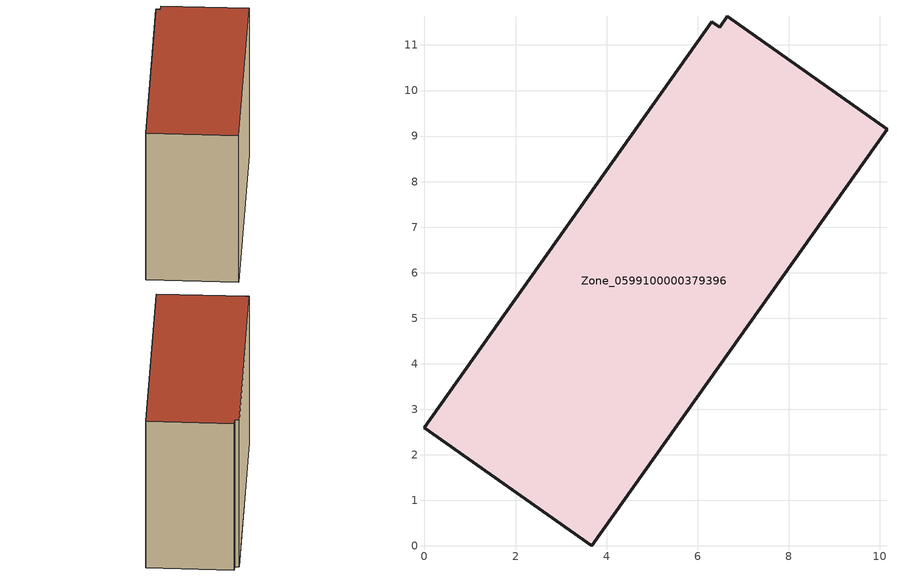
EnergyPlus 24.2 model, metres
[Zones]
Zone_0599100000379396
 floor ground (C_G): 6.65,11.64 10.15,9.15 3.68,0 0,2.6 6.31,11.51 6.48,11.39 z3.55
 wall outside (C_F): 3.68,0 10.15,9.15 6.65,11.64 6.48,11.39 6.31,11.51 0,2.6 3.68,0 z3.55:12.02
 roof outside (C_R): 10.15,9.15 6.65,11.64 6.48,11.39 6.31,11.51 0,2.6 3.68,0 z12.02
[BUILDING]
Pand.0599100000379396: North Axis=0; Terrain=City; Loads Convergence Tolerance Value=0.04; Temperature Convergence Tolerance Value=0.4; Solar Distribution=FullExterior; Maximum Number of Warmup Days=25; Minimum Number of Warmup Days=1
[Site:Location]
Rotterdam.The.Hague.AP_ZH_NLD Design_Conditions: Latitude=51.96; Longitude=4.45; Time Zone=1; Elevation=-4.5
[SITE:GROUNDTEMPERATURE:BUILDINGSURFACE]
18, 18, 18, 18, 18, 18, 18, 18, 18, 18, 18, 18
[MATERIAL] Thermal Absorptance=0.9; Solar Absorptance=0.7; Visible Absorptance=0.7
Name | Roughness | Thickness | Conductivity | Density | Specific Heat
G.TI.1992-2005 | MediumSmooth | 0.15 | 0.06 | 540 | 1210
F.TI.1992-2005 | Rough | 0.3 | 0.12 | 1920 | 840
R.TI.1992-2005 | MediumRough | 0.2 | 0.08 | 1500 | 1000
[CONSTRUCTION]
C_G: G.TI.1992-2005
C_F: F.TI.1992-2005
C_R: R.TI.1992-2005
[ZONE]
Zone_0599100000379396: Type=1; Multiplier=1; Ceiling Height=Autocalculate; Volume=Autocalculate; Floor Area=autocalculate; Part of Total Floor Area=Yes
[ZONEINFILTRATION:DESIGNFLOWRATE]
Infil_Zone_0599100000379396: Zone or ZoneList or Space or SpaceList=Zone_0599100000379396; Schedule=AlwaysOn; Design Flow Rate Calculation Method=Flow/Area; Flow Rate per Floor Area=0.0015; Constant Term Coefficient=1; Temperature Term Coefficient=0; Velocity Term Coefficient=0; Velocity Squared Term Coefficient=0
[HVACTEMPLATE:ZONE:IDEALLOADSAIRSYSTEM]
Zone_0599100000379396: Maximum Heating Supply Air Temperature=50; Minimum Cooling Supply Air Temperature=13; Maximum Heating Supply Air Humidity Ratio=0.0156; Minimum Cooling Supply Air Humidity Ratio=0.0077; Heating Limit=NoLimit; Cooling Limit=NoLimit; Dehumidification Control Type=ConstantSensibleHeatRatio; Cooling Sensible Heat Ratio=0.7; Dehumidification Setpoint=60; Humidification Control Type=None; Humidification Setpoint=30; Outdoor Air Method=None; Outdoor Air Flow Rate per Person=0.00944; Outdoor Air Flow Rate per Zone Floor Area=0; Outdoor Air Flow Rate per Zone=0; Demand Controlled Ventilation Type=None; Outdoor Air Economizer Type=NoEconomizer; Heat Recovery Type=None; Sensible Heat Recovery Effectiveness=0.7; Latent Heat Recovery Effectiveness=0.65
[ZONECONTROL:THERMOSTAT]
ThermostatControl_Zone_0599100000379396: Zone or ZoneList=Zone_0599100000379396; Control Type Schedule=DualSetpointControlType; Control 1=Thermostat_Zone_0599100000379396; Temperature Difference Between Cutout And Setpoint=0
[THERMOSTATSETPOINT:DUALSETPOINT]
Thermostat_Zone_0599100000379396: Heating Setpoint Temperature Schedule=HeatingSetpoint_Zone_0599100000379396; Cooling Setpoint Temperature Schedule=CoolingSetpoint_Zone_0599100000379396
[SCHEDULE:COMPACT]
HeatingSetpoint_Zone_0599100000379396: Through: 12/31, For: AllDays, Until: 24:00, 21
CoolingSetpoint_Zone_0599100000379396: Through: 12/31, For: AllDays, Until: 24:00, 24
DualSetpointControlType: Through: 12/31, For: AllDays, Until: 24:00, 4
AlwaysOn: Through: 12/31, For: AllDays, Until: 24:00, 1
